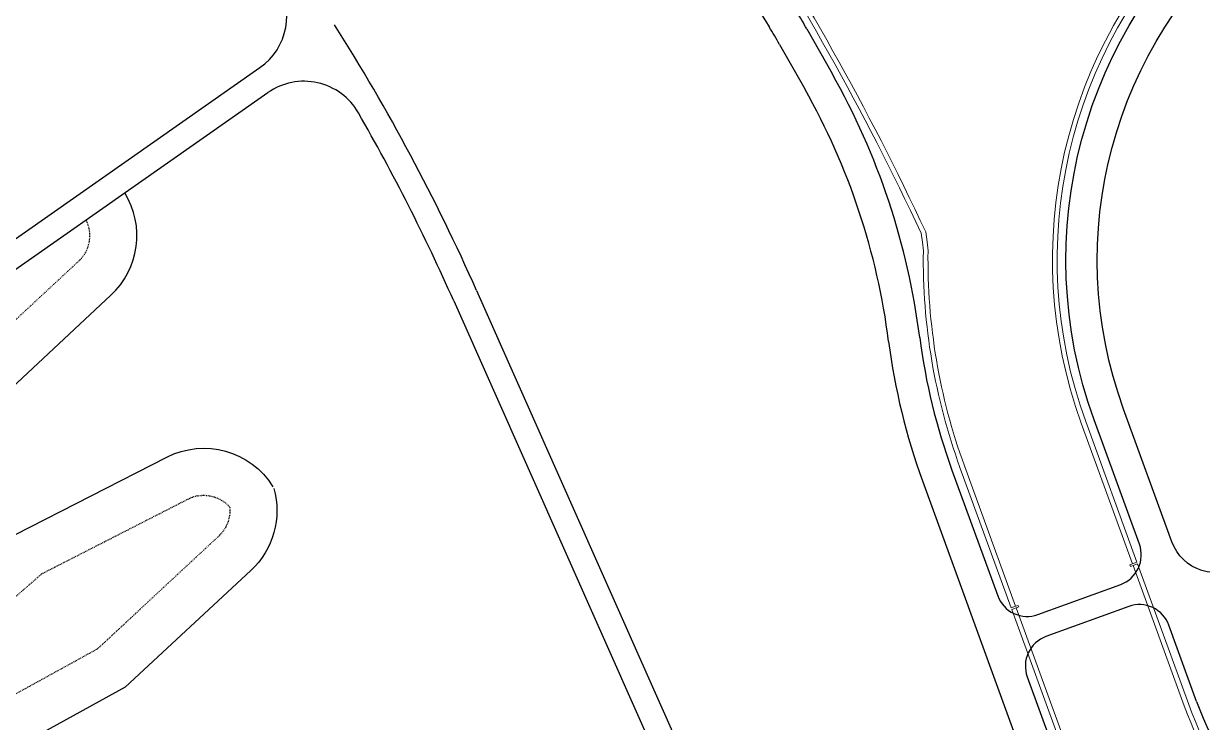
# Model space of a CAD drawing. Header units: millimetres. Extents: x 152904052 to 153933663, y 538271515 to 539240469.
# Drawn here: x 153545654 to 153549414, y 539103758 to 539105988 of the extents above; entities that cross this region are included whole.
import ezdxf

# ---------------------------------------------------------------- set-up
doc = ezdxf.new("R2010")
doc.units = ezdxf.units.MM
doc.linetypes.add('HIDDEN', pattern=[5.08, 2.54, -2.54])
doc.layers.add('BORD', color=7, linetype='Continuous')

msp = doc.modelspace()

# ---------------------------------------------------------------- linework, layer by layer
at = {"layer": 'BORD', "color": 133, "ltscale": 10}
for points in [[(153549153.4, 539104198.2, 0.414214), (153549213.2, 539104326.4), (153549068.7, 539104723.3, -0.315295), (153549511.1, 539106374.3, 0.005278), (153550043.8, 539106831, -0.051152), (153550376.7, 539107067.2, 0.048056), (153552051.4, 539108239.8, -0.051147), (153552387.1, 539108471.8, 0.00526), (153552998.6, 539108816.3, -0.315281), (153554701.3, 539108667.3), (153555024.8, 539108395.7, 0.414214), (153555165.7, 539108408.1)], [(153549737.1, 539104396.1), (153549542.9, 539104262.1, -0.491002), (153549316.7, 539104334.3), (153549162.7, 539104757.5, -0.315295), (153549575.4, 539106297.7, 0.005278), (153550109.7, 539106755.8, -0.051152), (153550426, 539106980.2, 0.048056), (153552116.4, 539108163.8)]]:
    msp.add_lwpolyline(points, format="xyb", dxfattribs=at)
at = {"layer": 'BORD', "color": 137}
for points in [[(153542575.1, 539108375.5), (153542414.4, 539108226.6, 0.336609), (153542360.8, 539107922.9), (153542722.9, 539107218.6), (153544192.6, 539105119.6), (153544730.6, 539104538.5, 0.336609), (153545034.3, 539104484.9), (153545516.6, 539104732.8), (153545933, 539105120.5, 0.357788), (153545977.1, 539105447.4)], [(153546452.2, 539104504.7, -0.282217), (153546379.4, 539104242.8), (153545978.8, 539103869.9), (153545594.4, 539103658.3, -0.352496), (153545279.5, 539103713.8), (153545248, 539103758.7, -0.352496), (153545303.6, 539104073.7), (153545628.5, 539104357.8), (153546110.9, 539104604.1, -0.389759), (153546449.9, 539104509.9)]]:
    msp.add_lwpolyline(points, format="xyb", dxfattribs=at)
at = {"layer": 'BORD', "color": 133, "lineweight": 0, "flags": 128}
for points in [[(153548517, 539105318.3, 0.037692), (153547886.1, 539106442.7)], [(153548531.5, 539105322.8, 0.037823), (153547897.2, 539106453)], [(153549400.3, 539106331.1, 0.295786), (153549027.9, 539104712.6)], [(153549410.7, 539106320.3, 0.295782), (153549042, 539104717.7)], [(153548524.1, 539105262.2, 0.091071), (153548640.8, 539104571.7)], [(153548539.1, 539105262.7, 0.091166), (153548654.9, 539104576.8)], [(153549356.3, 539103810.5, 0.174529), (153549944.7, 539103104.2)], [(153549370.4, 539103815.6, 0.174529), (153549952.3, 539103117.1)]]:
    msp.add_lwpolyline(points, format="xyb", dxfattribs=at)
at = {"layer": 'BORD', "color": 133}
msp.add_lwpolyline([(153547804.6, 539106274.9, -0.050981), (153548032.7, 539105976.6, -0.046297)], format="xyb", dxfattribs=at)
at = {"layer": 'BORD', "color": 133, "ltscale": 10, "flags": 128}
for points in [[(153546408.3, 539105847, 0.410265), (153546459, 539106123.3)], [(153548152.5, 539105970.2, 0.008182), (153548119.3, 539106026.7)], [(153547099.4, 539105135.7, 0.036549), (153546646.2, 539105983.7)], [(153548065.4, 539105921, 0.008487), (153548032.7, 539105976.6)], [(153546722.1, 539105703, 0.440752), (153546433.9, 539105767.2)], [(153548512.6, 539104986.2, 0.097337), (153548232.9, 539105828.1)], [(153548413.4, 539104973.6, 0.097337), (153548145.9, 539105778.8)], [(153547026.2, 539105103.3, 0.02586), (153546722.1, 539105703)], [(153548512.6, 539104986.2, 0.055637), (153548615.4, 539104562.4)], [(153548413.4, 539104973.6, 0.055637), (153548521.4, 539104528.2)], [(153548761.2, 539104161.9, 0.414214), (153548889.4, 539104102.1)], [(153549307.2, 539104068, 0.414214), (153549179.1, 539104127.7)], [(153548915, 539104031.6, 0.414214), (153548855.3, 539103903.5)], [(153549395.7, 539103824.8, 0.174529), (153549966, 539103140.4)]]:
    msp.add_lwpolyline(points, format="xyb", dxfattribs=at)
for points in [[(153548152.5, 539105970.2), (153548232.9, 539105828.1)], [(153548065.4, 539105921), (153548145.9, 539105778.8)], [(153545147.1, 539104963.8), (153546408.3, 539105847)], [(153545233.9, 539104927), (153546433.9, 539105767.2)], [(153547099.4, 539105135.7), (153547943.1, 539103234.6)], [(153547026.2, 539105103.3), (153547856.6, 539103232.3)], [(153548615.4, 539104562.4), (153548761.2, 539104161.9)], [(153548521.4, 539104528.2), (153548811.9, 539103730.2)], [(153548889.4, 539104102.1), (153549153.4, 539104198.2)], [(153549179.1, 539104127.7), (153548915, 539104031.6)], [(153549395.7, 539103824.8), (153549307.2, 539104068)], [(153548855.3, 539103903.5), (153549351.3, 539102540.6)]]:
    msp.add_lwpolyline(points, dxfattribs=at)
at = {"layer": 'BORD', "color": 133, "linetype": 'HIDDEN', "flags": 128}
msp.add_lwpolyline([(153545171.5, 539104724.1), (153545429.5, 539104856.8), (153545830.8, 539105230.3, 0.335645), (153545853.7, 539105361)], format="xyb", dxfattribs=at)
at = {"layer": 'BORD', "color": 133, "lineweight": 0}
for points in [[(153548517, 539105318.3), (153548521.8, 539105289.6), (153548524.1, 539105262.2)], [(153548531.5, 539105322.8), (153548536.7, 539105291.5), (153548539.1, 539105262.7)], [(153549191.2, 539104264.2), (153549182.7, 539104261.1)], [(153549205.2, 539104269.3), (153549191.2, 539104264.2)], [(153549207.2, 539104264), (153549193.1, 539104258.9)], [(153549193.1, 539104258.9), (153549184.6, 539104255.8)], [(153548818.1, 539104128.4), (153548804, 539104123.2)], [(153548820, 539104123.1), (153548805.9, 539104118)], [(153548826.5, 539104131.4), (153548818.1, 539104128.4)], [(153548828.5, 539104126.2), (153548820, 539104123.1)]]:
    msp.add_lwpolyline(points, dxfattribs=at)
at = {"layer": 'BORD', "color": 133, "lineweight": 0, "flags": 128}
for points in [[(153549027.9, 539104712.6), (153549191.2, 539104264.2)], [(153549042, 539104717.7), (153549205.2, 539104269.3)], [(153548640.8, 539104571.7), (153548804, 539104123.2)], [(153548654.9, 539104576.8), (153548818.1, 539104128.4)], [(153549182.7, 539104261.1), (153549184.6, 539104255.8)], [(153549207.2, 539104264), (153549370.4, 539103815.6)], [(153549193.1, 539104258.9), (153549356.3, 539103810.5)], [(153548805.9, 539104118), (153549376.7, 539102549.8)], [(153548820, 539104123.1), (153549390.8, 539102554.9)], [(153548826.5, 539104131.4), (153548828.5, 539104126.2)]]:
    msp.add_lwpolyline(points, dxfattribs=at)
at = {"layer": 'BORD', "color": 133, "linetype": 'HIDDEN', "flags": 128}
msp.add_lwpolyline([(153545379.4, 539103831, -0.352496), (153545402.3, 539103960.7), (153545713.3, 539104232.6), (153546179.1, 539104470.5, -0.342379), (153546311.6, 539104445.4, -0.237612), (153546277.2, 539104352.6), (153545890.2, 539103992.4), (153545522.1, 539103789.7, -0.352496), (153545392.4, 539103812.6), (153545384.9, 539103821.1)], format="xyb", close=True, dxfattribs=at)

doc.saveas('drawing.dxf')
